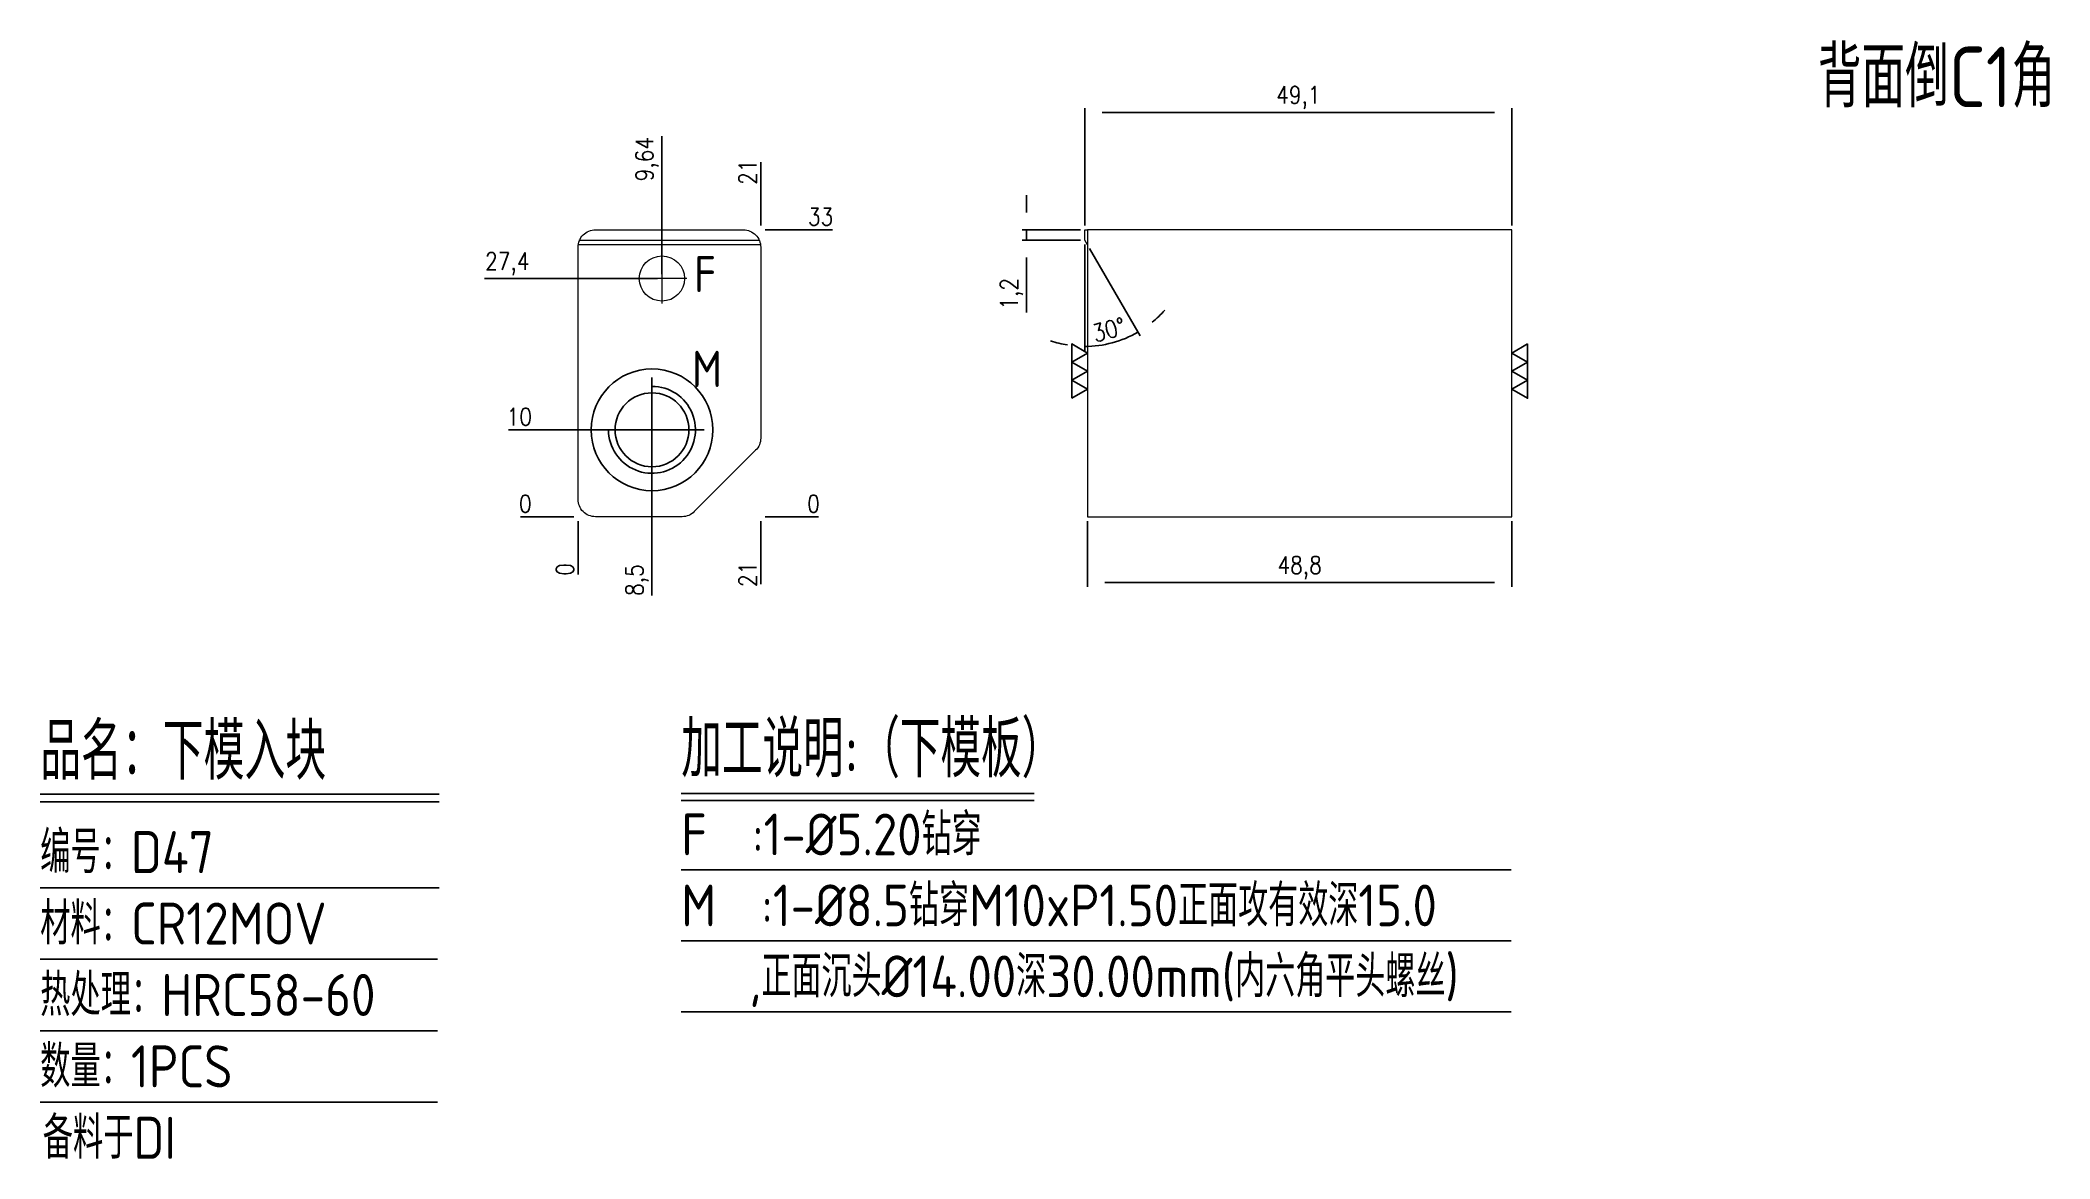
# Model space of a CAD drawing. Header units: millimetres. Extents: x 103219 to 103450, y -1112 to -983.
import ezdxf
from ezdxf.enums import TextEntityAlignment as Align

# ---------------------------------------------------------------- set-up
doc = ezdxf.new("R2010")
doc.units = ezdxf.units.MM
doc.linetypes.add('CENTER', pattern=[0])
for name, color, linetype in [('DIE_P', 2, 'Continuous'), ('DIM', 4, 'Continuous'), ('TEXT', 4, 'Continuous')]:
    doc.layers.add(name, color=color, linetype=linetype)
doc.styles.add('gbenor', font='gbenor.shx', dxfattribs={"bigfont": 'gbcbig.shx'})
doc.styles.get("Standard").update_dxf_attribs({"font": 'txt.shx', "width": 0.85, "bigfont": 'ctxt.shx'})
doc.dimstyles.new('T-2-WX', dxfattribs={"dimtxt": 2, "dimasz": 2, "dimexe": 0.5, "dimexo": 0.5, "dimgap": 0.5, "dimtad": 1, "dimtxsty": 'Standard', "dimblk": 'OPEN30', "dimcen": 0, "dimazin": 3, "dimtfac": 1, "dimtmove": 0, "dimatfit": 3, "dimldrblk": 'OPEN30', "dimlwd": -1, "dimlwe": -1})

# ---------------------------------------------------------------- blocks, each defined once
blk = doc.blocks.new('*D7579')
at = {"layer": 'Defpoints', "color": 0}
for p in [(103339.5, -1037.83), (103388.3, -1037.83), (103388.3, -1045.38)]:
    blk.add_point(p, dxfattribs=at)
at = {"layer": 'DIM', "color": 0}
for p, q in [((103339.5, -1038.33), (103339.5, -1045.88)), ((103388.3, -1038.33), (103388.3, -1045.88)), ((103341.5, -1045.38), (103386.3, -1045.38))]:
    blk.add_line(p, q, dxfattribs=at)
at = {"layer": 'DIM', "color": 0, "insert": (103363.9, -1043.69), "char_height": 2, "attachment_point": 5}
blk.add_mtext('48,8', dxfattribs=at)
blk = doc.blocks.new('_Open30')
blk = doc.blocks.new('*D7580')
at = {"layer": 'Defpoints', "color": 0}
for p in [(103388.3, -991.32), (103339.2, -1004.83), (103388.3, -1004.83)]:
    blk.add_point(p, dxfattribs=at)
at = {"layer": 'DIM', "color": 0}
for p, q in [((103339.2, -1004.33), (103339.2, -990.82)), ((103388.3, -1004.33), (103388.3, -990.82)), ((103341.2, -991.32), (103386.3, -991.32))]:
    blk.add_line(p, q, dxfattribs=at)
at = {"layer": 'DIM', "color": 0, "insert": (103363.75, -989.62), "char_height": 2, "attachment_point": 5}
blk.add_mtext('49,1', dxfattribs=at)
blk = doc.blocks.new('*D7581')
at = {"layer": 'Defpoints', "color": 0}
for p in [(103339.2, -1004.83), (103332.48, -1006.03), (103339.2, -1006.03)]:
    blk.add_point(p, dxfattribs=at)
at = {"layer": 'DIM', "color": 0}
for p, q in [((103332.48, -1002.83), (103332.48, -1000.83)), ((103338.7, -1004.83), (103331.98, -1004.83)), ((103332.48, -1004.83), (103332.48, -1006.03)), ((103338.7, -1006.03), (103331.98, -1006.03)), ((103332.48, -1008.03), (103332.48, -1014.35))]:
    blk.add_line(p, q, dxfattribs=at)
at = {"layer": 'DIM', "color": 0, "insert": (103330.79, -1012.19), "char_height": 2, "attachment_point": 5, "rotation": 90}
blk.add_mtext('1,2', dxfattribs=at)
blk = doc.blocks.new('*D7582')
at = {"layer": 'Defpoints', "color": 0}
for p in [(103339.2, -1004.83), (103339.2, -1006.03), (103339.2, -1006.03), (103339.5, -1006.55), (103341.32, -1018.05)]:
    blk.add_point(p, dxfattribs=at)
at = {"layer": 'DIM', "color": 0}
for p, q in [((103339.2, -1006.53), (103339.2, -1018.74)), ((103339.75, -1006.98), (103345.56, -1017.03))]:
    blk.add_line(p, q, dxfattribs=at)
for start, end in [(309.3991, 318.7981), (251.2019, 260.6009), (270, 300)]:
    blk.add_arc((103339.2, -1006.03), 12.21, start, end, dxfattribs=at)
at = {"layer": 'DIM', "color": 0, "insert": (103341.96, -1016.32), "char_height": 2, "attachment_point": 5, "rotation": 15}
blk.add_mtext('30%%d', dxfattribs=at)
blk = doc.blocks.new('*D7583')
at = {"layer": 'Defpoints', "color": 0}
for p in [(103280.94, -1037.83), (103301.94, -1037.83), (103306.94, -1037.83)]:
    blk.add_point(p, dxfattribs=at)
at = {"layer": 'DIM', "color": 0}
blk.add_line((103302.44, -1037.83), (103308.58, -1037.83), dxfattribs=at)
at = {"layer": 'DIM', "color": 0, "insert": (103308.01, -1036.33), "char_height": 2, "attachment_point": 5}
blk.add_mtext('0', dxfattribs=at)
blk = doc.blocks.new('*D7584')
at = {"layer": 'Defpoints', "color": 0}
for p in [(103301.94, -1004.83), (103306.94, -1004.83), (103280.94, -1037.83)]:
    blk.add_point(p, dxfattribs=at)
at = {"layer": 'DIM', "color": 0}
for p, q in [((103302.44, -1004.83), (103305.94, -1004.83)), ((103305.94, -1004.83), (103302.94, -1004.83)), ((103302.94, -1004.83), (103310.2, -1004.83))]:
    blk.add_line(p, q, dxfattribs=at)
at = {"layer": 'DIM', "color": 0, "insert": (103308.82, -1003.33), "char_height": 2, "attachment_point": 5}
blk.add_mtext('33', dxfattribs=at)
blk = doc.blocks.new('*D7585')
at = {"layer": 'Defpoints', "color": 0}
for p in [(103275.94, -1037.83), (103280.94, -1037.83), (103280.94, -1037.83)]:
    blk.add_point(p, dxfattribs=at)
at = {"layer": 'DIM', "color": 0}
blk.add_line((103280.44, -1037.83), (103274.31, -1037.83), dxfattribs=at)
at = {"layer": 'DIM', "color": 0, "insert": (103274.88, -1036.33), "char_height": 2, "attachment_point": 5}
blk.add_mtext('0', dxfattribs=at)
blk = doc.blocks.new('*D7586')
at = {"layer": 'Defpoints', "color": 0}
for p in [(103275.94, -1027.83), (103289.44, -1027.83), (103280.94, -1037.83)]:
    blk.add_point(p, dxfattribs=at)
at = {"layer": 'DIM', "color": 0}
for p, q in [((103279.94, -1027.83), (103272.93, -1027.83)), ((103283.94, -1027.83), (103279.94, -1027.83)), ((103288.94, -1027.83), (103283.94, -1027.83))]:
    blk.add_line(p, q, dxfattribs=at)
at = {"layer": 'DIM', "color": 0, "insert": (103274.19, -1026.33), "char_height": 2, "attachment_point": 5}
blk.add_mtext('10', dxfattribs=at)
blk = doc.blocks.new('*D7587')
at = {"layer": 'Defpoints', "color": 0}
for p in [(103275.94, -1010.43), (103290.58, -1010.43), (103280.94, -1037.83)]:
    blk.add_point(p, dxfattribs=at)
at = {"layer": 'DIM', "color": 0}
for p, q in [((103279.94, -1010.43), (103270.18, -1010.43)), ((103283.94, -1010.43), (103279.94, -1010.43)), ((103290.08, -1010.43), (103283.94, -1010.43))]:
    blk.add_line(p, q, dxfattribs=at)
at = {"layer": 'DIM', "color": 0, "insert": (103272.81, -1008.74), "char_height": 2, "attachment_point": 5}
blk.add_mtext('27,4', dxfattribs=at)
blk = doc.blocks.new('*D7588')
at = {"layer": 'Defpoints', "color": 0}
for p in [(103280.94, -1037.83), (103301.94, -1037.83), (103301.94, -1042.83)]:
    blk.add_point(p, dxfattribs=at)
at = {"layer": 'DIM', "color": 0}
for p, q in [((103301.94, -1038.33), (103301.94, -1041.83)), ((103301.94, -1041.83), (103301.94, -1038.83)), ((103301.94, -1038.83), (103301.94, -1045.59))]:
    blk.add_line(p, q, dxfattribs=at)
at = {"layer": 'DIM', "color": 0, "insert": (103300.44, -1044.46), "char_height": 2, "attachment_point": 5, "rotation": 90}
blk.add_mtext('21', dxfattribs=at)
blk = doc.blocks.new('*D7589')
at = {"layer": 'Defpoints', "color": 0}
for p in [(103289.44, -1027.83), (103280.94, -1037.83), (103289.44, -1042.83)]:
    blk.add_point(p, dxfattribs=at)
at = {"layer": 'DIM', "color": 0}
for p, q in [((103289.44, -1028.33), (103289.44, -1034.83)), ((103289.44, -1034.83), (103289.44, -1038.83)), ((103289.44, -1038.83), (103289.44, -1046.89))]:
    blk.add_line(p, q, dxfattribs=at)
at = {"layer": 'DIM', "color": 0, "insert": (103287.75, -1045.11), "char_height": 2, "attachment_point": 5, "rotation": 90}
blk.add_mtext('8,5', dxfattribs=at)
blk = doc.blocks.new('*D7590')
at = {"layer": 'Defpoints', "color": 0}
for p in [(103280.94, -1037.83), (103280.94, -1037.83), (103280.94, -1042.83)]:
    blk.add_point(p, dxfattribs=at)
at = {"layer": 'DIM', "color": 0}
blk.add_line((103280.94, -1038.33), (103280.94, -1044.46), dxfattribs=at)
at = {"layer": 'DIM', "color": 0, "insert": (103279.44, -1043.89), "char_height": 2, "attachment_point": 5, "rotation": 90}
blk.add_mtext('0', dxfattribs=at)
blk = doc.blocks.new('*D7591')
at = {"layer": 'Defpoints', "color": 0}
for p in [(103301.94, -999.83), (103301.94, -1004.83), (103280.94, -1037.83)]:
    blk.add_point(p, dxfattribs=at)
at = {"layer": 'DIM', "color": 0}
for p, q in [((103301.94, -1003.83), (103301.94, -997.06)), ((103301.94, -1004.33), (103301.94, -1000.83)), ((103301.94, -1000.83), (103301.94, -1003.83))]:
    blk.add_line(p, q, dxfattribs=at)
at = {"layer": 'DIM', "color": 0, "insert": (103300.44, -998.2), "char_height": 2, "attachment_point": 5, "rotation": 90}
blk.add_mtext('21', dxfattribs=at)
blk = doc.blocks.new('*D7592')
at = {"layer": 'Defpoints', "color": 0}
for p in [(103290.58, -999.83), (103290.58, -1010.43), (103280.94, -1037.83)]:
    blk.add_point(p, dxfattribs=at)
at = {"layer": 'DIM', "color": 0}
for p, q in [((103290.58, -1003.83), (103290.58, -994.07)), ((103290.58, -1006.43), (103290.58, -1003.83)), ((103290.58, -1009.93), (103290.58, -1006.43))]:
    blk.add_line(p, q, dxfattribs=at)
at = {"layer": 'DIM', "color": 0, "insert": (103288.89, -996.7), "char_height": 2, "attachment_point": 5, "rotation": 90}
blk.add_mtext('9,64', dxfattribs=at)

msp = doc.modelspace()

# ---------------------------------------------------------------- linework, layer by layer
at = {"layer": 'DIE_P', "lineweight": 15}
for p, q in [((103301.943, -1006.55, 0), (103280.946, -1006.55, 0)), ((103301.844, -1006.039), (103281.044, -1006.039))]:
    msp.add_line(p, q, dxfattribs=at)
at = {"layer": 'DIE_P', "color": 4, "linetype": 'CENTER', "lineweight": 15}
for p, q in [((103290.584, -1007.57), (103290.584, -1013.29)), ((103293.444, -1010.43), (103287.724, -1010.43))]:
    msp.add_line(p, q, dxfattribs=at)
at = {"layer": 'DIE_P', "linetype": 'Continuous', "lineweight": 15}
msp.add_lwpolyline([(103301.944, -1006.83), (103301.944, -1028.776, -0.1989124), (103301.359, -1030.19), (103294.309, -1037.24, -0.1989124), (103292.895, -1037.826), (103282.944, -1037.826, -0.4142136), (103280.944, -1035.826), (103280.944, -1006.83, -0.4142136), (103282.944, -1004.83), (103299.944, -1004.83, -0.4142136)], format="xyb", close=True, dxfattribs=at)
at = {"layer": 'DIE_P', "lineweight": 15}
msp.add_lwpolyline([(103339.203, -1006.03), (103339.203, -1004.83), (103339.503, -1004.83), (103339.503, -1006.55)], close=True, dxfattribs=at)
at = {"layer": 'DIE_P', "color": 2, "linetype": 'Continuous', "lineweight": 15}
msp.add_lwpolyline([(103388.303, -1004.83), (103339.503, -1004.83), (103339.503, -1037.826), (103388.303, -1037.826)], close=True, dxfattribs=at)
at = {"layer": 'DIE_P'}
msp.add_lwpolyline([(103284.444, -1027.83, 2.4142136), (103289.444, -1022.83)], format="xyb", dxfattribs=at)
at = {"layer": 'DIE_P', "linetype": 'CENTER'}
for points in [[(103289.444, -1021.83), (103289.444, -1033.83)], [(103283.444, -1027.83), (103295.444, -1027.83)]]:
    msp.add_lwpolyline(points, dxfattribs=at)
at = {"layer": 'DIE_P', "linetype": 'Continuous', "lineweight": 15}
msp.add_circle((103290.584, -1010.43), 2.6, dxfattribs=at)
at = {"layer": 'DIE_P', "linetype": 'Continuous'}
msp.add_circle((103289.444, -1027.83), 7, dxfattribs=at)
at = {"layer": 'DIE_P'}
msp.add_circle((103289.444, -1027.83), 4.25, dxfattribs=at)
at = {"layer": 'DIM', "color": 4, "linetype": 'Continuous', "lineweight": 25}
for p, q in [((103219.11, -1069.752), (103264.996, -1069.752)), ((103219.11, -1070.598), (103264.996, -1070.598)), ((103219.11, -1080.504), (103264.996, -1080.504)), ((103219.11, -1088.72), (103264.797, -1088.72)), ((103219.11, -1096.935), (103264.797, -1096.935)), ((103219.11, -1105.15), (103264.797, -1105.15))]:
    msp.add_line(p, q, dxfattribs=at)
at = {"layer": 'TEXT', "color": 3}
for p, q in [((103292.816, -1069.639), (103333.367, -1069.639)), ((103292.816, -1070.479), (103333.367, -1070.479))]:
    msp.add_line(p, q, dxfattribs=at)
at = {"layer": 'TEXT', "color": 3, "linetype": 'Continuous'}
for p, q in [((103292.816, -1078.447), (103388.203, -1078.447)), ((103292.816, -1086.607), (103388.203, -1086.607)), ((103292.816, -1094.767), (103388.203, -1094.767))]:
    msp.add_line(p, q, dxfattribs=at)
at = {"layer": 'TEXT'}
for points in [[(103337.703, -1024.196), (103339.503, -1023.156), (103337.703, -1022.117), (103339.503, -1021.078), (103337.703, -1020.039), (103339.503, -1019), (103337.703, -1017.96), (103337.703, -1024.196)], [(103390.103, -1017.96), (103388.303, -1019), (103390.103, -1020.039), (103388.303, -1021.078), (103390.103, -1022.117), (103388.303, -1023.156), (103390.103, -1024.196), (103390.103, -1017.96)]]:
    msp.add_lwpolyline(points, close=True, dxfattribs=at)

# ---------------------------------------------------------------- texts
at = {"layer": 'DIM', "color": 3, "linetype": 'Continuous', "lineweight": 25, "style": 'gbenor'}
for s, height, p in [('品名：下模入块', 6.5237, (103219.11, -1068.061)), ('编号：D47', 4.8324, (103219.11, -1078.813)), ('材料：CR12MOV', 4.8324, (103219.11, -1087.028)), ('热处理：HRC58-60', 4.8324, (103219.11, -1095.243)), ('数量：1PCS', 4.8324, (103219.11, -1103.458)), ('备料于DI', 4.8324, (103219.404, -1111.673))]:
    msp.add_text(s, height=height, dxfattribs=at).set_placement(p)
at = {"layer": 'TEXT', "color": 4, "lineweight": 18, "style": 'gbenor'}
msp.add_text('背面倒C1角', height=6.9635, dxfattribs=at).set_placement((103423.48, -990.731))
at = {"layer": 'TEXT', "color": 4, "style": 'gbenor'}
for s, p in [('F', (103295.552, -1009.926)), ('M', (103295.768, -1020.818))]:
    msp.add_text(s, height=4.16, dxfattribs=at).set_placement(p, align=Align.MIDDLE_CENTER)
for s, height, p in [('加工说明:（下模板）', 6.48, (103292.816, -1067.791)), ('F  :1-%%c5.20钻穿', 4.8, (103292.816, -1076.767)), ('M  :1-%%C8.5钻穿M10xP1.50正面攻有效深15.0', 4.8, (103292.816, -1084.927)), ('   ,正面沉头%%c14.00深30.00mm(内六角平头螺丝)', 4.8, (103292.816, -1093.087))]:
    msp.add_text(s, height=height, dxfattribs=at).set_placement(p)

# ---------------------------------------------------------------- dimensions: what is measured, and where the dimension line sits
at = {"layer": 'DIM'}
for base, p1, p2, picture, middle in [((103388.303, -991.315), (103339.203, -1004.83), (103388.303, -1004.83), '*D7580', (103363.753, -989.625)), ((103388.303, -1045.379), (103339.503, -1037.826), (103388.303, -1037.826), '*D7579', (103363.903, -1043.689))]:
    dim = msp.add_linear_dim(base=base, p1=p1, p2=p2, dimstyle='T-2-WX', dxfattribs=at)
    dim.commit()
    dim.dimension.update_dxf_attribs({"geometry": picture, "text_midpoint": middle})
for feature_location, offset, dtype, origin, picture, middle in [((103290.584, -1010.43), (0, 10.6), 1, (103280.944, -1037.826), '*D7592', (103288.894, -996.699)), ((103301.944, -1004.83), (0, 5), 1, (103280.944, -1037.826), '*D7591', (103300.444, -998.197)), ((103301.944, -1004.83), (5, 0), 0, (103280.944, -1037.826), '*D7584', (103308.821, -1003.33)), ((103290.584, -1010.43), (-14.64, 0), 0, (103280.944, -1037.826), '*D7587', (103272.813, -1008.739)), ((103289.444, -1027.83), (-13.5, 0), 0, (103280.944, -1037.826), '*D7586', (103274.19, -1026.33)), ((103289.444, -1027.83), (0, -14.996), 1, (103280.944, -1037.826), '*D7589', (103287.754, -1045.107)), ((103280.944315842, -1037.825859533), (-5, 0), 0, (103280.944315842, -1037.825859533), '*D7585', (103274.877649175, -1036.325859533)), ((103301.944315862, -1037.825859533), (5, 0), 0, (103280.944315842, -1037.825859533), '*D7583', (103308.010982529, -1036.325859533)), ((103280.944315842, -1037.825859533), (0, -5), 1, (103280.944315842, -1037.825859533), '*D7590', (103279.444315842, -1043.8925262)), ((103301.944, -1037.826), (0, -5), 1, (103280.944, -1037.826), '*D7588', (103300.444, -1044.459))]:
    dim = msp.add_ordinate_dim(feature_location=feature_location, offset=offset, dtype=dtype, origin=origin, dimstyle='T-2-WX', dxfattribs=at)
    dim.commit()
    dim.dimension.update_dxf_attribs({"geometry": picture, "text_midpoint": middle})
dim = msp.add_linear_dim(base=(103332.48, -1006.03), p1=(103339.203, -1004.83), p2=(103339.203, -1006.03), angle=270, dimstyle='T-2-WX', dxfattribs=at)
dim.commit()
dim.dimension.update_dxf_attribs({"geometry": '*D7581', "text_midpoint": (103330.789, -1012.19)})
dim = msp.add_angular_dim_2l(base=(103341.3225, -1018.0503), line1=((103339.503, -1006.5498), (103339.203, -1006.0302)), line2=((103339.203, -1006.0302), (103339.203, -1004.8302)), dimstyle='T-2-WX', dxfattribs=at)
dim.commit()
dim.dimension.update_dxf_attribs({"geometry": '*D7582', "text_midpoint": (103341.9615, -1016.3249)})

doc.saveas('drawing.dxf')
